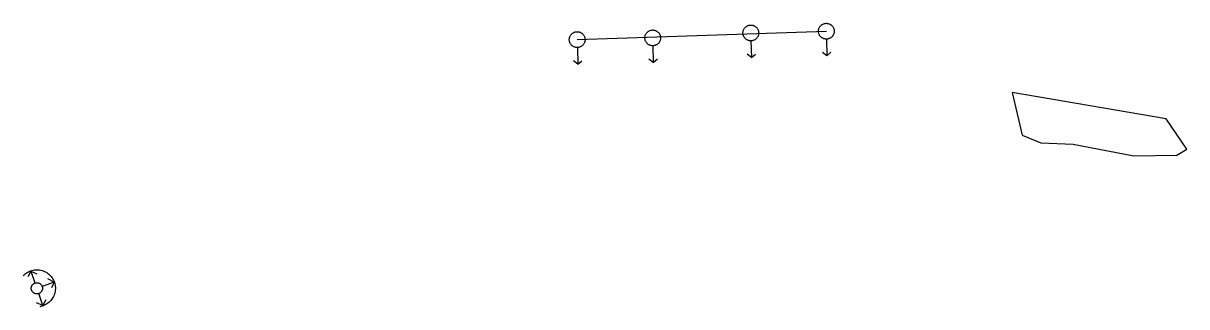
# Model space of a CAD drawing. Header units: inches. Extents: x 1390672 to 1398270, y 354915 to 360781.
# Drawn here: x 1392351.5 to 1392812.3, y 356149.2 to 356261.2 of the extents above; entities that cross this region are included whole.
import ezdxf

# ---------------------------------------------------------------- set-up
doc = ezdxf.new("R2010")
doc.units = ezdxf.units.IN
doc.header["$MEASUREMENT"] = 0

msp = doc.modelspace()

# ---------------------------------------------------------------- linework, layer by layer
for points in [[(1392603.94, 356255.42), (1392603.93, 356255.2), (1392603.91, 356254.98), (1392603.87, 356254.77), (1392603.82, 356254.56), (1392603.75, 356254.35), (1392603.67, 356254.15), (1392603.57, 356253.96), (1392603.46, 356253.77), (1392603.34, 356253.59), (1392603.21, 356253.42), (1392603.06, 356253.25), (1392602.91, 356253.1), (1392602.74, 356252.96), (1392602.56, 356252.83), (1392602.38, 356252.72), (1392602.19, 356252.62), (1392601.99, 356252.53), (1392601.78, 356252.45), (1392601.57, 356252.39), (1392601.36, 356252.35), (1392601.15, 356252.32), (1392600.93, 356252.3), (1392600.71, 356252.3), (1392600.49, 356252.32), (1392600.28, 356252.35), (1392600.07, 356252.39), (1392599.86, 356252.45), (1392599.65, 356252.53), (1392599.45, 356252.62), (1392599.26, 356252.72), (1392599.08, 356252.83), (1392598.9, 356252.96), (1392598.73, 356253.1), (1392598.58, 356253.25), (1392598.43, 356253.42), (1392598.3, 356253.59), (1392598.18, 356253.77), (1392598.07, 356253.96), (1392597.97, 356254.15), (1392597.89, 356254.35), (1392597.82, 356254.56), (1392597.77, 356254.77), (1392597.73, 356254.98), (1392597.71, 356255.2), (1392597.7, 356255.42), (1392597.71, 356255.64), (1392597.73, 356255.85), (1392597.77, 356256.07), (1392597.82, 356256.28), (1392597.89, 356256.48), (1392597.97, 356256.69), (1392598.07, 356256.88), (1392598.18, 356257.07), (1392598.3, 356257.25), (1392598.43, 356257.42), (1392598.58, 356257.58), (1392598.73, 356257.73), (1392598.9, 356257.87), (1392599.08, 356258), (1392599.26, 356258.12), (1392599.45, 356258.22), (1392599.65, 356258.31), (1392599.86, 356258.38), (1392600.07, 356258.44), (1392600.28, 356258.49), (1392600.49, 356258.52), (1392600.71, 356258.53), (1392600.93, 356258.53), (1392601.15, 356258.52), (1392601.36, 356258.49), (1392601.57, 356258.44), (1392601.78, 356258.38), (1392601.99, 356258.31), (1392602.19, 356258.22), (1392602.38, 356258.12), (1392602.56, 356258), (1392602.74, 356257.87), (1392602.91, 356257.73), (1392603.06, 356257.58), (1392603.21, 356257.42), (1392603.34, 356257.25), (1392603.46, 356257.07), (1392603.57, 356256.88), (1392603.67, 356256.69), (1392603.75, 356256.48), (1392603.82, 356256.28), (1392603.87, 356256.07), (1392603.91, 356255.85), (1392603.93, 356255.64), (1392603.94, 356255.42)], [(1392603.94, 356255.42), (1392603.93, 356255.2), (1392603.91, 356254.98), (1392603.87, 356254.77), (1392603.82, 356254.56), (1392603.75, 356254.35), (1392603.67, 356254.15), (1392603.57, 356253.96), (1392603.46, 356253.77), (1392603.34, 356253.59), (1392603.21, 356253.42), (1392603.06, 356253.25), (1392602.91, 356253.1), (1392602.74, 356252.96), (1392602.56, 356252.83), (1392602.38, 356252.72), (1392602.19, 356252.62), (1392601.99, 356252.53), (1392601.78, 356252.45), (1392601.57, 356252.39), (1392601.36, 356252.35), (1392601.15, 356252.32), (1392600.93, 356252.3), (1392600.71, 356252.3), (1392600.49, 356252.32), (1392600.28, 356252.35), (1392600.07, 356252.39), (1392599.86, 356252.45), (1392599.65, 356252.53), (1392599.45, 356252.62), (1392599.26, 356252.72), (1392599.08, 356252.83), (1392598.9, 356252.96), (1392598.73, 356253.1), (1392598.58, 356253.25), (1392598.43, 356253.42), (1392598.3, 356253.59), (1392598.18, 356253.77), (1392598.07, 356253.96), (1392597.97, 356254.15), (1392597.89, 356254.35), (1392597.82, 356254.56), (1392597.77, 356254.77), (1392597.73, 356254.98), (1392597.71, 356255.2), (1392597.7, 356255.42), (1392597.71, 356255.64), (1392597.73, 356255.85), (1392597.77, 356256.07), (1392597.82, 356256.28), (1392597.89, 356256.48), (1392597.97, 356256.69), (1392598.07, 356256.88), (1392598.18, 356257.07), (1392598.3, 356257.25), (1392598.43, 356257.42), (1392598.58, 356257.58), (1392598.73, 356257.73), (1392598.9, 356257.87), (1392599.08, 356258), (1392599.26, 356258.12), (1392599.45, 356258.22), (1392599.65, 356258.31), (1392599.86, 356258.38), (1392600.07, 356258.44), (1392600.28, 356258.49), (1392600.49, 356258.52), (1392600.71, 356258.53), (1392600.93, 356258.53), (1392601.15, 356258.52), (1392601.36, 356258.49), (1392601.57, 356258.44), (1392601.78, 356258.38), (1392601.99, 356258.31), (1392602.19, 356258.22), (1392602.38, 356258.12), (1392602.56, 356258), (1392602.74, 356257.87), (1392602.91, 356257.73), (1392603.06, 356257.58), (1392603.21, 356257.42), (1392603.34, 356257.25), (1392603.46, 356257.07), (1392603.57, 356256.88), (1392603.67, 356256.69), (1392603.75, 356256.48), (1392603.82, 356256.28), (1392603.87, 356256.07), (1392603.91, 356255.85), (1392603.93, 356255.64), (1392603.94, 356255.42)], [(1392642.8, 356257.37), (1392642.79, 356257.16), (1392642.77, 356256.94), (1392642.73, 356256.73), (1392642.68, 356256.51), (1392642.61, 356256.31), (1392642.53, 356256.11), (1392642.43, 356255.91), (1392642.32, 356255.72), (1392642.2, 356255.54), (1392642.07, 356255.37), (1392641.92, 356255.21), (1392641.77, 356255.06), (1392641.6, 356254.92), (1392641.42, 356254.79), (1392641.24, 356254.67), (1392641.05, 356254.57), (1392640.85, 356254.48), (1392640.64, 356254.41), (1392640.43, 356254.35), (1392640.22, 356254.3), (1392640.01, 356254.27), (1392639.79, 356254.26), (1392639.57, 356254.26), (1392639.35, 356254.27), (1392639.14, 356254.3), (1392638.93, 356254.35), (1392638.72, 356254.41), (1392638.51, 356254.48), (1392638.31, 356254.57), (1392638.12, 356254.67), (1392637.94, 356254.79), (1392637.76, 356254.92), (1392637.59, 356255.06), (1392637.44, 356255.21), (1392637.29, 356255.37), (1392637.16, 356255.54), (1392637.04, 356255.72), (1392636.93, 356255.91), (1392636.83, 356256.11), (1392636.75, 356256.31), (1392636.68, 356256.51), (1392636.63, 356256.73), (1392636.59, 356256.94), (1392636.57, 356257.16), (1392636.56, 356257.37), (1392636.57, 356257.59), (1392636.59, 356257.81), (1392636.63, 356258.02), (1392636.68, 356258.23), (1392636.75, 356258.44), (1392636.83, 356258.64), (1392636.93, 356258.84), (1392637.04, 356259.03), (1392637.16, 356259.21), (1392637.29, 356259.38), (1392637.44, 356259.54), (1392637.59, 356259.69), (1392637.76, 356259.83), (1392637.94, 356259.96), (1392638.12, 356260.07), (1392638.31, 356260.17), (1392638.51, 356260.26), (1392638.72, 356260.34), (1392638.93, 356260.4), (1392639.14, 356260.44), (1392639.35, 356260.47), (1392639.57, 356260.49), (1392639.79, 356260.49), (1392640.01, 356260.47), (1392640.22, 356260.44), (1392640.43, 356260.4), (1392640.64, 356260.34), (1392640.85, 356260.26), (1392641.05, 356260.17), (1392641.24, 356260.07), (1392641.42, 356259.96), (1392641.6, 356259.83), (1392641.77, 356259.69), (1392641.92, 356259.54), (1392642.07, 356259.38), (1392642.2, 356259.21), (1392642.32, 356259.03), (1392642.43, 356258.84), (1392642.53, 356258.64), (1392642.61, 356258.44), (1392642.68, 356258.23), (1392642.73, 356258.02), (1392642.77, 356257.81), (1392642.79, 356257.59), (1392642.8, 356257.37)], [(1392642.8, 356257.37), (1392642.79, 356257.16), (1392642.77, 356256.94), (1392642.73, 356256.73), (1392642.68, 356256.51), (1392642.61, 356256.31), (1392642.53, 356256.11), (1392642.43, 356255.91), (1392642.32, 356255.72), (1392642.2, 356255.54), (1392642.07, 356255.37), (1392641.92, 356255.21), (1392641.77, 356255.06), (1392641.6, 356254.92), (1392641.42, 356254.79), (1392641.24, 356254.67), (1392641.05, 356254.57), (1392640.85, 356254.48), (1392640.64, 356254.41), (1392640.43, 356254.35), (1392640.22, 356254.3), (1392640.01, 356254.27), (1392639.79, 356254.26), (1392639.57, 356254.26), (1392639.35, 356254.27), (1392639.14, 356254.3), (1392638.93, 356254.35), (1392638.72, 356254.41), (1392638.51, 356254.48), (1392638.31, 356254.57), (1392638.12, 356254.67), (1392637.94, 356254.79), (1392637.76, 356254.92), (1392637.59, 356255.06), (1392637.44, 356255.21), (1392637.29, 356255.37), (1392637.16, 356255.54), (1392637.04, 356255.72), (1392636.93, 356255.91), (1392636.83, 356256.11), (1392636.75, 356256.31), (1392636.68, 356256.51), (1392636.63, 356256.73), (1392636.59, 356256.94), (1392636.57, 356257.16), (1392636.56, 356257.37), (1392636.57, 356257.59), (1392636.59, 356257.81), (1392636.63, 356258.02), (1392636.68, 356258.23), (1392636.75, 356258.44), (1392636.83, 356258.64), (1392636.93, 356258.84), (1392637.04, 356259.03), (1392637.16, 356259.21), (1392637.29, 356259.38), (1392637.44, 356259.54), (1392637.59, 356259.69), (1392637.76, 356259.83), (1392637.94, 356259.96), (1392638.12, 356260.07), (1392638.31, 356260.17), (1392638.51, 356260.26), (1392638.72, 356260.34), (1392638.93, 356260.4), (1392639.14, 356260.44), (1392639.35, 356260.47), (1392639.57, 356260.49), (1392639.79, 356260.49), (1392640.01, 356260.47), (1392640.22, 356260.44), (1392640.43, 356260.4), (1392640.64, 356260.34), (1392640.85, 356260.26), (1392641.05, 356260.17), (1392641.24, 356260.07), (1392641.42, 356259.96), (1392641.6, 356259.83), (1392641.77, 356259.69), (1392641.92, 356259.54), (1392642.07, 356259.38), (1392642.2, 356259.21), (1392642.32, 356259.03), (1392642.43, 356258.84), (1392642.53, 356258.64), (1392642.61, 356258.44), (1392642.68, 356258.23), (1392642.73, 356258.02), (1392642.77, 356257.81), (1392642.79, 356257.59), (1392642.8, 356257.37)], [(1392672.71, 356258.06), (1392672.71, 356257.84), (1392672.68, 356257.62), (1392672.64, 356257.41), (1392672.59, 356257.2), (1392672.52, 356256.99), (1392672.44, 356256.79), (1392672.35, 356256.59), (1392672.24, 356256.4), (1392672.12, 356256.22), (1392671.98, 356256.05), (1392671.84, 356255.89), (1392671.68, 356255.74), (1392671.52, 356255.6), (1392671.34, 356255.47), (1392671.15, 356255.36), (1392670.96, 356255.25), (1392670.76, 356255.17), (1392670.56, 356255.09), (1392670.35, 356255.03), (1392670.14, 356254.99), (1392669.92, 356254.96), (1392669.71, 356254.94), (1392669.49, 356254.94), (1392669.27, 356254.96), (1392669.06, 356254.99), (1392668.84, 356255.03), (1392668.63, 356255.09), (1392668.43, 356255.17), (1392668.23, 356255.25), (1392668.04, 356255.36), (1392667.85, 356255.47), (1392667.68, 356255.6), (1392667.51, 356255.74), (1392667.35, 356255.89), (1392667.21, 356256.05), (1392667.07, 356256.22), (1392666.95, 356256.4), (1392666.84, 356256.59), (1392666.75, 356256.79), (1392666.67, 356256.99), (1392666.6, 356257.2), (1392666.55, 356257.41), (1392666.51, 356257.62), (1392666.49, 356257.84), (1392666.48, 356258.06), (1392666.49, 356258.27), (1392666.51, 356258.49), (1392666.55, 356258.7), (1392666.6, 356258.91), (1392666.67, 356259.12), (1392666.75, 356259.32), (1392666.84, 356259.52), (1392666.95, 356259.71), (1392667.07, 356259.89), (1392667.21, 356260.06), (1392667.35, 356260.22), (1392667.51, 356260.37), (1392667.68, 356260.51), (1392667.85, 356260.64), (1392668.04, 356260.75), (1392668.23, 356260.86), (1392668.43, 356260.94), (1392668.63, 356261.02), (1392668.84, 356261.08), (1392669.06, 356261.12), (1392669.27, 356261.15), (1392669.49, 356261.17), (1392669.71, 356261.17), (1392669.92, 356261.15), (1392670.14, 356261.12), (1392670.35, 356261.08), (1392670.56, 356261.02), (1392670.76, 356260.94), (1392670.96, 356260.86), (1392671.15, 356260.75), (1392671.34, 356260.64), (1392671.52, 356260.51), (1392671.68, 356260.37), (1392671.84, 356260.22), (1392671.98, 356260.06), (1392672.12, 356259.89), (1392672.24, 356259.71), (1392672.35, 356259.52), (1392672.44, 356259.32), (1392672.52, 356259.12), (1392672.59, 356258.91), (1392672.64, 356258.7), (1392672.68, 356258.49), (1392672.71, 356258.27), (1392672.71, 356258.06)], [(1392672.71, 356258.06), (1392672.71, 356257.84), (1392672.68, 356257.62), (1392672.64, 356257.41), (1392672.59, 356257.2), (1392672.52, 356256.99), (1392672.44, 356256.79), (1392672.35, 356256.59), (1392672.24, 356256.4), (1392672.12, 356256.22), (1392671.98, 356256.05), (1392671.84, 356255.89), (1392671.68, 356255.74), (1392671.52, 356255.6), (1392671.34, 356255.47), (1392671.15, 356255.36), (1392670.96, 356255.25), (1392670.76, 356255.17), (1392670.56, 356255.09), (1392670.35, 356255.03), (1392670.14, 356254.99), (1392669.92, 356254.96), (1392669.71, 356254.94), (1392669.49, 356254.94), (1392669.27, 356254.96), (1392669.06, 356254.99), (1392668.84, 356255.03), (1392668.63, 356255.09), (1392668.43, 356255.17), (1392668.23, 356255.25), (1392668.04, 356255.36), (1392667.85, 356255.47), (1392667.68, 356255.6), (1392667.51, 356255.74), (1392667.35, 356255.89), (1392667.21, 356256.05), (1392667.07, 356256.22), (1392666.95, 356256.4), (1392666.84, 356256.59), (1392666.75, 356256.79), (1392666.67, 356256.99), (1392666.6, 356257.2), (1392666.55, 356257.41), (1392666.51, 356257.62), (1392666.49, 356257.84), (1392666.48, 356258.06), (1392666.49, 356258.27), (1392666.51, 356258.49), (1392666.55, 356258.7), (1392666.6, 356258.91), (1392666.67, 356259.12), (1392666.75, 356259.32), (1392666.84, 356259.52), (1392666.95, 356259.71), (1392667.07, 356259.89), (1392667.21, 356260.06), (1392667.35, 356260.22), (1392667.51, 356260.37), (1392667.68, 356260.51), (1392667.85, 356260.64), (1392668.04, 356260.75), (1392668.23, 356260.86), (1392668.43, 356260.94), (1392668.63, 356261.02), (1392668.84, 356261.08), (1392669.06, 356261.12), (1392669.27, 356261.15), (1392669.49, 356261.17), (1392669.71, 356261.17), (1392669.92, 356261.15), (1392670.14, 356261.12), (1392670.35, 356261.08), (1392670.56, 356261.02), (1392670.76, 356260.94), (1392670.96, 356260.86), (1392671.15, 356260.75), (1392671.34, 356260.64), (1392671.52, 356260.51), (1392671.68, 356260.37), (1392671.84, 356260.22), (1392671.98, 356260.06), (1392672.12, 356259.89), (1392672.24, 356259.71), (1392672.35, 356259.52), (1392672.44, 356259.32), (1392672.52, 356259.12), (1392672.59, 356258.91), (1392672.64, 356258.7), (1392672.68, 356258.49), (1392672.71, 356258.27), (1392672.71, 356258.06)], [(1392574.02, 356254.74), (1392574.01, 356254.52), (1392573.99, 356254.3), (1392573.95, 356254.09), (1392573.9, 356253.88), (1392573.83, 356253.67), (1392573.75, 356253.47), (1392573.65, 356253.27), (1392573.55, 356253.09), (1392573.42, 356252.9), (1392573.29, 356252.73), (1392573.14, 356252.57), (1392572.99, 356252.42), (1392572.82, 356252.28), (1392572.65, 356252.15), (1392572.46, 356252.04), (1392572.27, 356251.94), (1392572.07, 356251.85), (1392571.87, 356251.77), (1392571.66, 356251.71), (1392571.44, 356251.67), (1392571.23, 356251.64), (1392571.01, 356251.62), (1392570.79, 356251.62), (1392570.58, 356251.64), (1392570.36, 356251.67), (1392570.15, 356251.71), (1392569.94, 356251.77), (1392569.74, 356251.85), (1392569.54, 356251.94), (1392569.34, 356252.04), (1392569.16, 356252.15), (1392568.98, 356252.28), (1392568.82, 356252.42), (1392568.66, 356252.57), (1392568.52, 356252.73), (1392568.38, 356252.9), (1392568.26, 356253.09), (1392568.15, 356253.27), (1392568.06, 356253.47), (1392567.97, 356253.67), (1392567.91, 356253.88), (1392567.85, 356254.09), (1392567.82, 356254.3), (1392567.79, 356254.52), (1392567.79, 356254.74), (1392567.79, 356254.95), (1392567.82, 356255.17), (1392567.85, 356255.38), (1392567.91, 356255.6), (1392567.97, 356255.8), (1392568.06, 356256), (1392568.15, 356256.2), (1392568.26, 356256.39), (1392568.38, 356256.57), (1392568.52, 356256.74), (1392568.66, 356256.9), (1392568.82, 356257.05), (1392568.98, 356257.19), (1392569.16, 356257.32), (1392569.34, 356257.44), (1392569.54, 356257.54), (1392569.74, 356257.63), (1392569.94, 356257.7), (1392570.15, 356257.76), (1392570.36, 356257.81), (1392570.58, 356257.84), (1392570.79, 356257.85), (1392571.01, 356257.85), (1392571.23, 356257.84), (1392571.44, 356257.81), (1392571.66, 356257.76), (1392571.87, 356257.7), (1392572.07, 356257.63), (1392572.27, 356257.54), (1392572.46, 356257.44), (1392572.65, 356257.32), (1392572.82, 356257.19), (1392572.99, 356257.05), (1392573.14, 356256.9), (1392573.29, 356256.74), (1392573.42, 356256.57), (1392573.55, 356256.39), (1392573.65, 356256.2), (1392573.75, 356256), (1392573.83, 356255.8), (1392573.9, 356255.6), (1392573.95, 356255.38), (1392573.99, 356255.17), (1392574.01, 356254.95), (1392574.02, 356254.74)], [(1392574.02, 356254.74), (1392574.01, 356254.52), (1392573.99, 356254.3), (1392573.95, 356254.09), (1392573.9, 356253.88), (1392573.83, 356253.67), (1392573.75, 356253.47), (1392573.65, 356253.27), (1392573.55, 356253.09), (1392573.42, 356252.9), (1392573.29, 356252.73), (1392573.14, 356252.57), (1392572.99, 356252.42), (1392572.82, 356252.28), (1392572.65, 356252.15), (1392572.46, 356252.04), (1392572.27, 356251.94), (1392572.07, 356251.85), (1392571.87, 356251.77), (1392571.66, 356251.71), (1392571.44, 356251.67), (1392571.23, 356251.64), (1392571.01, 356251.62), (1392570.79, 356251.62), (1392570.58, 356251.64), (1392570.36, 356251.67), (1392570.15, 356251.71), (1392569.94, 356251.77), (1392569.74, 356251.85), (1392569.54, 356251.94), (1392569.34, 356252.04), (1392569.16, 356252.15), (1392568.98, 356252.28), (1392568.82, 356252.42), (1392568.66, 356252.57), (1392568.52, 356252.73), (1392568.38, 356252.9), (1392568.26, 356253.09), (1392568.15, 356253.27), (1392568.06, 356253.47), (1392567.97, 356253.67), (1392567.91, 356253.88), (1392567.85, 356254.09), (1392567.82, 356254.3), (1392567.79, 356254.52), (1392567.79, 356254.74), (1392567.79, 356254.95), (1392567.82, 356255.17), (1392567.85, 356255.38), (1392567.91, 356255.6), (1392567.97, 356255.8), (1392568.06, 356256), (1392568.15, 356256.2), (1392568.26, 356256.39), (1392568.38, 356256.57), (1392568.52, 356256.74), (1392568.66, 356256.9), (1392568.82, 356257.05), (1392568.98, 356257.19), (1392569.16, 356257.32), (1392569.34, 356257.44), (1392569.54, 356257.54), (1392569.74, 356257.63), (1392569.94, 356257.7), (1392570.15, 356257.76), (1392570.36, 356257.81), (1392570.58, 356257.84), (1392570.79, 356257.85), (1392571.01, 356257.85), (1392571.23, 356257.84), (1392571.44, 356257.81), (1392571.66, 356257.76), (1392571.87, 356257.7), (1392572.07, 356257.63), (1392572.27, 356257.54), (1392572.46, 356257.44), (1392572.65, 356257.32), (1392572.82, 356257.19), (1392572.99, 356257.05), (1392573.14, 356256.9), (1392573.29, 356256.74), (1392573.42, 356256.57), (1392573.55, 356256.39), (1392573.65, 356256.2), (1392573.75, 356256), (1392573.83, 356255.8), (1392573.9, 356255.6), (1392573.95, 356255.38), (1392573.99, 356255.17), (1392574.01, 356254.95), (1392574.02, 356254.74)], [(1392570.9, 356254.74), (1392669.6, 356258.06)], [(1392570.9, 356254.74), (1392669.6, 356258.06)], [(1392639.75, 356254.26), (1392639.9, 356247.69)], [(1392639.75, 356254.26), (1392639.9, 356247.69)], [(1392669.66, 356254.94), (1392669.81, 356248.37)], [(1392669.66, 356254.94), (1392669.81, 356248.37)], [(1392570.97, 356251.62), (1392571.12, 356245.05)], [(1392570.97, 356251.62), (1392571.12, 356245.05)], [(1392600.88, 356252.3), (1392601.03, 356245.73)], [(1392600.88, 356252.3), (1392601.03, 356245.73)], [(1392669.81, 356248.37), (1392668.12, 356249.63)], [(1392669.81, 356248.37), (1392668.12, 356249.63)], [(1392669.81, 356248.37), (1392671.43, 356249.71)], [(1392669.81, 356248.37), (1392671.43, 356249.71)], [(1392571.12, 356245.05), (1392569.44, 356246.32)], [(1392571.12, 356245.05), (1392569.44, 356246.32)], [(1392571.12, 356245.05), (1392572.75, 356246.39)], [(1392571.12, 356245.05), (1392572.75, 356246.39)], [(1392601.03, 356245.73), (1392599.35, 356247)], [(1392601.03, 356245.73), (1392599.35, 356247)], [(1392601.03, 356245.73), (1392602.66, 356247.07)], [(1392601.03, 356245.73), (1392602.66, 356247.07)], [(1392639.9, 356247.69), (1392638.21, 356248.95)], [(1392639.9, 356247.69), (1392638.21, 356248.95)], [(1392639.9, 356247.69), (1392641.53, 356249.03)], [(1392639.9, 356247.69), (1392641.53, 356249.03)], [(1392754.57, 356213.88), (1392767.32, 356213.35), (1392791.45, 356208.74), (1392808.44, 356209.09), (1392812.34, 356211.49), (1392804.19, 356223.42), (1392743.26, 356233.77), (1392747.12, 356217), (1392754.57, 356213.88)], [(1392351.5, 356161.45), (1392351.86, 356161.81), (1392352.25, 356162.14), (1392352.65, 356162.45), (1392353.08, 356162.73), (1392353.52, 356162.97), (1392353.98, 356163.19), (1392354.46, 356163.37), (1392354.94, 356163.52), (1392355.44, 356163.64), (1392355.94, 356163.72), (1392356.44, 356163.76), (1392356.95, 356163.78), (1392357.46, 356163.75), (1392357.97, 356163.69), (1392358.46, 356163.6), (1392358.96, 356163.47), (1392359.44, 356163.31), (1392359.91, 356163.12), (1392360.36, 356162.89), (1392360.8, 356162.63), (1392361.22, 356162.35), (1392361.62, 356162.03), (1392361.99, 356161.69), (1392362.35, 356161.32), (1392362.67, 356160.93), (1392362.97, 356160.52), (1392363.24, 356160.09), (1392363.47, 356159.64), (1392363.68, 356159.17), (1392363.85, 356158.7), (1392363.99, 356158.21), (1392364.1, 356157.71), (1392364.17, 356157.21), (1392364.21, 356156.7), (1392364.21, 356156.19), (1392364.17, 356155.69), (1392364.1, 356155.18), (1392364, 356154.68), (1392363.86, 356154.2), (1392363.69, 356153.72), (1392363.49, 356153.25), (1392363.25, 356152.8), (1392362.99, 356152.37), (1392362.69, 356151.96), (1392362.37, 356151.56), (1392362.02, 356151.19), (1392361.64, 356150.85), (1392361.25, 356150.53), (1392360.83, 356150.25), (1392360.39, 356149.99), (1392359.94, 356149.76), (1392359.47, 356149.56), (1392358.99, 356149.4), (1392358.5, 356149.27), (1392358, 356149.17)], [(1392354.46, 356163.26), (1392353.25, 356160.94)], [(1392354.46, 356163.26), (1392356.14, 356158.54)], [(1392354.46, 356163.26), (1392356.92, 356162.2)], [(1392359.11, 356156.44), (1392359.1, 356156.28), (1392359.09, 356156.13), (1392359.06, 356155.97), (1392359.02, 356155.82), (1392358.98, 356155.68), (1392358.92, 356155.53), (1392358.85, 356155.39), (1392358.77, 356155.26), (1392358.68, 356155.13), (1392358.59, 356155.01), (1392358.49, 356154.89), (1392358.37, 356154.78), (1392358.25, 356154.68), (1392358.13, 356154.59), (1392358, 356154.51), (1392357.86, 356154.44), (1392357.72, 356154.37), (1392357.57, 356154.32), (1392357.42, 356154.28), (1392357.27, 356154.24), (1392357.12, 356154.22), (1392356.96, 356154.21), (1392356.81, 356154.21), (1392356.65, 356154.22), (1392356.5, 356154.24), (1392356.34, 356154.28), (1392356.2, 356154.32), (1392356.05, 356154.37), (1392355.91, 356154.44), (1392355.77, 356154.51), (1392355.64, 356154.59), (1392355.51, 356154.68), (1392355.39, 356154.78), (1392355.28, 356154.89), (1392355.18, 356155.01), (1392355.08, 356155.13), (1392354.99, 356155.26), (1392354.92, 356155.39), (1392354.85, 356155.53), (1392354.79, 356155.68), (1392354.74, 356155.82), (1392354.71, 356155.97), (1392354.68, 356156.13), (1392354.66, 356156.28), (1392354.66, 356156.44), (1392354.66, 356156.59), (1392354.68, 356156.75), (1392354.71, 356156.9), (1392354.74, 356157.05), (1392354.79, 356157.2), (1392354.85, 356157.34), (1392354.92, 356157.48), (1392354.99, 356157.62), (1392355.08, 356157.75), (1392355.18, 356157.87), (1392355.28, 356157.98), (1392355.39, 356158.09), (1392355.51, 356158.19), (1392355.64, 356158.28), (1392355.77, 356158.37), (1392355.91, 356158.44), (1392356.05, 356158.5), (1392356.2, 356158.56), (1392356.34, 356158.6), (1392356.5, 356158.63), (1392356.65, 356158.65), (1392356.81, 356158.66), (1392356.96, 356158.66), (1392357.12, 356158.65), (1392357.27, 356158.63), (1392357.42, 356158.6), (1392357.57, 356158.56), (1392357.72, 356158.5), (1392357.86, 356158.44), (1392358, 356158.37), (1392358.13, 356158.28), (1392358.25, 356158.19), (1392358.37, 356158.09), (1392358.49, 356157.98), (1392358.59, 356157.87), (1392358.68, 356157.75), (1392358.77, 356157.62), (1392358.85, 356157.48), (1392358.92, 356157.34), (1392358.98, 356157.2), (1392359.02, 356157.05), (1392359.06, 356156.9), (1392359.09, 356156.75), (1392359.1, 356156.59), (1392359.11, 356156.44)], [(1392363.71, 356158.86), (1392358.98, 356157.18)], [(1392363.71, 356158.86), (1392361.22, 356160.16)], [(1392363.71, 356158.86), (1392362.73, 356156.58)], [(1392359.3, 356149.61), (1392357.63, 356154.34)], [(1392359.3, 356149.61), (1392356.68, 356150.74)], [(1392359.3, 356149.61), (1392360.55, 356151.99)]]:
    msp.add_lwpolyline(points)

doc.saveas('drawing.dxf')
